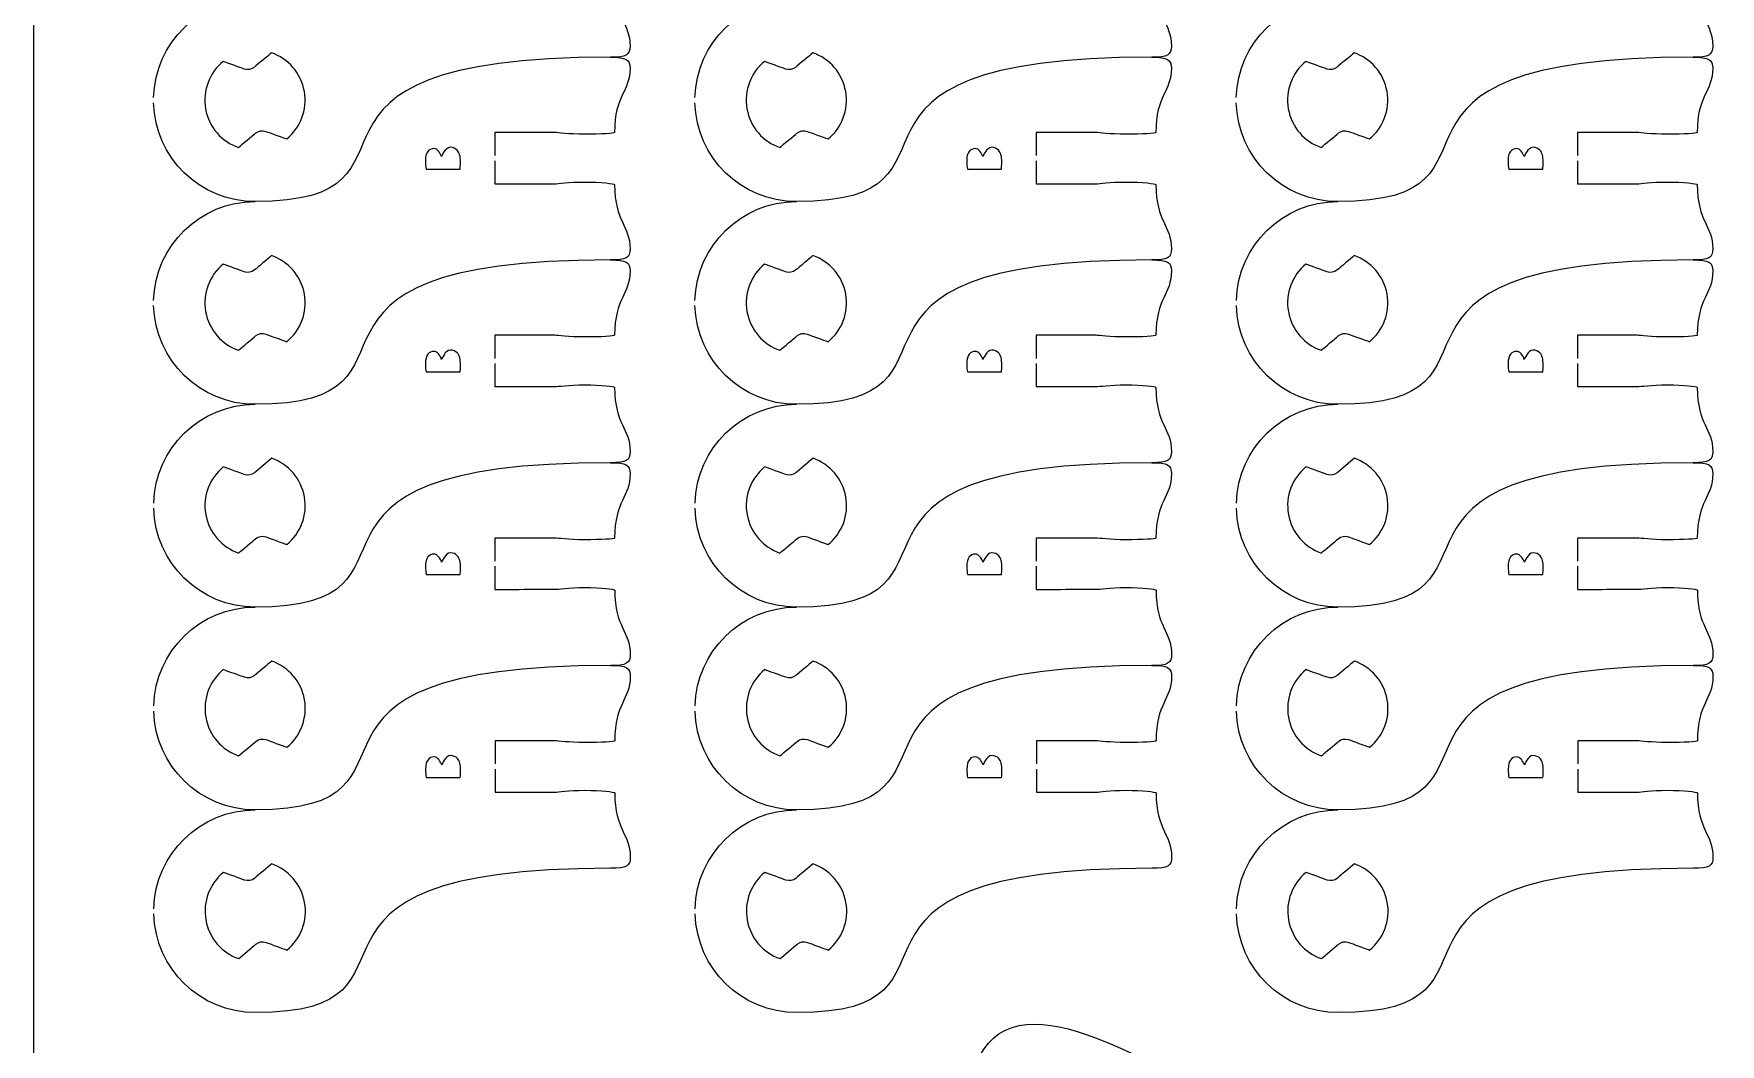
# Model space of a CAD drawing. Extents: x 0 to 300, y 0 to 300.
# Drawn here: x 0 to 98.7, y 188.4 to 247.6 of the extents above; entities that cross this region are included whole.
import ezdxf

# ---------------------------------------------------------------- set-up
doc = ezdxf.new("R2010")
doc.units = 0
doc.header["$MEASUREMENT"] = 0
doc.layers.add('DEFAULT', color=7, linetype='CONTINUOUS')

msp = doc.modelspace()

# ---------------------------------------------------------------- linework, layer by layer
at = {"layer": 'DEFAULT', "color": 1}
msp.add_lwpolyline([(0, 5.252), (0, 294.949)], dxfattribs=at)
for points, knots in [([(26.977, 252), (26.977, 251.549), (26.977, 251.099), (26.977, 250.649), (26.977, 250.649), (29.602, 250.652), (30.48, 250.652), (30.657, 250.652), (31.263, 250.751), (32.233, 250.754), (33.193, 250.751), (33.969, 250.663), (33.983, 250.603), (33.983, 248.394), (34.89, 248.232), (34.89, 246.839), (34.89, 246.316), (34.664, 246.193), (33.743, 246.193), (12.471, 246.193), (24.374, 237.748), (12.947, 237.744), (9.726, 237.74), (7.095, 240.323), (7.013, 243.526)], [0, 0, 0, 0, 3.83, 3.83, 3.83, 4.83, 4.83, 4.83, 5.83, 5.83, 5.83, 6.83, 6.83, 6.83, 7.83, 7.83, 7.83, 8.83, 8.83, 8.83, 9.83, 9.83, 9.83, 10.83, 10.83, 10.83, 10.83]), ([(58.652, 252), (58.652, 251.549), (58.652, 251.099), (58.652, 250.649), (58.652, 250.649), (61.276, 250.652), (62.155, 250.652), (62.331, 250.652), (62.938, 250.751), (63.908, 250.754), (64.868, 250.751), (65.644, 250.663), (65.658, 250.603), (65.658, 248.394), (66.564, 248.232), (66.564, 246.839), (66.564, 246.316), (66.339, 246.193), (65.418, 246.193), (44.145, 246.193), (56.048, 237.748), (44.622, 237.744), (41.401, 237.74), (38.769, 240.323), (38.688, 243.526)], [0, 0, 0, 0, 3.83, 3.83, 3.83, 4.83, 4.83, 4.83, 5.83, 5.83, 5.83, 6.83, 6.83, 6.83, 7.83, 7.83, 7.83, 8.83, 8.83, 8.83, 9.83, 9.83, 9.83, 10.83, 10.83, 10.83, 10.83]), ([(90.326, 252), (90.326, 251.549), (90.326, 251.099), (90.326, 250.649), (90.326, 250.649), (92.951, 250.652), (93.829, 250.652), (94.006, 250.652), (94.612, 250.751), (95.583, 250.754), (96.542, 250.751), (97.318, 250.663), (97.332, 250.603), (97.332, 248.394), (98.239, 248.232), (98.239, 246.839), (98.239, 246.316), (98.013, 246.193), (97.092, 246.193), (75.82, 246.193), (87.723, 237.748), (76.296, 237.744), (73.075, 237.74), (70.444, 240.323), (70.362, 243.526)], [0, 0, 0, 0, 3.83, 3.83, 3.83, 4.83, 4.83, 4.83, 5.83, 5.83, 5.83, 6.83, 6.83, 6.83, 7.83, 7.83, 7.83, 8.83, 8.83, 8.83, 9.83, 9.83, 9.83, 10.83, 10.83, 10.83, 10.83]), ([(14.801, 241.406), (14.522, 241.508), (13.817, 241.766), (13.577, 241.854), (13.372, 241.928), (13.143, 241.886), (12.977, 241.748), (12.783, 241.582), (12.201, 241.095), (11.979, 240.908), (11.009, 241.244), (10.247, 242.083), (10.056, 243.17), (9.866, 244.249), (10.292, 245.3), (11.083, 245.95), (11.354, 245.851), (12.074, 245.593), (12.314, 245.502), (12.518, 245.431), (12.748, 245.47), (12.914, 245.607), (13.108, 245.773), (13.69, 246.26), (13.915, 246.451), (14.886, 246.108), (15.644, 245.269), (15.835, 244.189), (16.029, 243.106), (15.598, 242.055), (14.801, 241.406)], [1, 1, 1, 1, 2, 2, 2, 3, 3, 3, 4, 4, 4, 5, 5, 5, 6, 6, 6, 7, 7, 7, 8, 8, 8, 9, 9, 9, 10, 10, 10, 11, 11, 11, 11]), ([(33.743, 246.193), (34.664, 246.193), (34.89, 246.07), (34.89, 245.551), (34.89, 244.157), (33.983, 243.995), (33.983, 241.783), (33.983, 241.73), (33.204, 241.685), (32.237, 241.685), (31.263, 241.685), (30.66, 241.783), (30.484, 241.783), (29.316, 241.783), (28.148, 241.783), (26.981, 241.783), (26.981, 241.333), (26.981, 240.883), (26.981, 240.432)], [0, 0, 0, 0, 1, 1, 1, 2, 2, 2, 3, 3, 3, 4, 4, 4, 13.93, 13.93, 13.93, 17.76, 17.76, 17.76, 17.76]), ([(46.475, 241.406), (46.197, 241.508), (45.491, 241.766), (45.251, 241.854), (45.047, 241.928), (44.817, 241.886), (44.652, 241.748), (44.458, 241.582), (43.876, 241.095), (43.653, 240.908), (42.683, 241.244), (41.921, 242.083), (41.731, 243.17), (41.54, 244.249), (41.967, 245.3), (42.757, 245.95), (43.029, 245.851), (43.749, 245.593), (43.988, 245.502), (44.193, 245.431), (44.422, 245.47), (44.588, 245.607), (44.782, 245.773), (45.364, 246.26), (45.59, 246.451), (46.56, 246.108), (47.319, 245.269), (47.509, 244.189), (47.703, 243.106), (47.273, 242.055), (46.475, 241.406)], [1, 1, 1, 1, 2, 2, 2, 3, 3, 3, 4, 4, 4, 5, 5, 5, 6, 6, 6, 7, 7, 7, 8, 8, 8, 9, 9, 9, 10, 10, 10, 11, 11, 11, 11]), ([(65.418, 246.193), (66.339, 246.193), (66.564, 246.07), (66.564, 245.551), (66.564, 244.157), (65.658, 243.995), (65.658, 241.783), (65.658, 241.73), (64.878, 241.685), (63.912, 241.685), (62.938, 241.685), (62.335, 241.783), (62.158, 241.783), (60.991, 241.783), (59.823, 241.783), (58.655, 241.783), (58.655, 241.333), (58.655, 240.883), (58.655, 240.432)], [0, 0, 0, 0, 1, 1, 1, 2, 2, 2, 3, 3, 3, 4, 4, 4, 13.93, 13.93, 13.93, 17.76, 17.76, 17.76, 17.76]), ([(78.15, 241.406), (77.871, 241.508), (77.166, 241.766), (76.926, 241.854), (76.721, 241.928), (76.492, 241.886), (76.326, 241.748), (76.132, 241.582), (75.55, 241.095), (75.328, 240.908), (74.358, 241.244), (73.596, 242.083), (73.405, 243.17), (73.215, 244.249), (73.642, 245.3), (74.432, 245.95), (74.703, 245.851), (75.423, 245.593), (75.663, 245.502), (75.868, 245.431), (76.097, 245.47), (76.263, 245.607), (76.457, 245.773), (77.039, 246.26), (77.265, 246.451), (78.235, 246.108), (78.993, 245.269), (79.184, 244.189), (79.378, 243.106), (78.947, 242.055), (78.15, 241.406)], [1, 1, 1, 1, 2, 2, 2, 3, 3, 3, 4, 4, 4, 5, 5, 5, 6, 6, 6, 7, 7, 7, 8, 8, 8, 9, 9, 9, 10, 10, 10, 11, 11, 11, 11]), ([(97.092, 246.193), (98.013, 246.193), (98.239, 246.07), (98.239, 245.551), (98.239, 244.157), (97.332, 243.995), (97.332, 241.783), (97.332, 241.73), (96.553, 241.685), (95.586, 241.685), (94.612, 241.685), (94.009, 241.783), (93.833, 241.783), (92.665, 241.783), (91.497, 241.783), (90.33, 241.783), (90.33, 241.333), (90.33, 240.883), (90.33, 240.432)], [0, 0, 0, 0, 1, 1, 1, 2, 2, 2, 3, 3, 3, 4, 4, 4, 13.93, 13.93, 13.93, 17.76, 17.76, 17.76, 17.76]), ([(26.981, 240.132), (26.981, 239.682), (26.981, 239.232), (26.981, 238.781), (26.981, 238.781), (29.605, 238.785), (30.484, 238.785), (30.66, 238.785), (31.267, 238.883), (32.237, 238.887), (33.197, 238.883), (33.973, 238.795), (33.987, 238.735), (33.987, 236.527), (34.893, 236.365), (34.893, 234.971), (34.893, 234.449), (34.668, 234.326), (33.747, 234.326), (12.474, 234.326), (24.377, 225.88), (12.951, 225.877), (9.73, 225.873), (7.098, 228.455), (7.017, 231.659)], [0, 0, 0, 0, 3.83, 3.83, 3.83, 4.83, 4.83, 4.83, 5.83, 5.83, 5.83, 6.83, 6.83, 6.83, 7.83, 7.83, 7.83, 8.83, 8.83, 8.83, 9.83, 9.83, 9.83, 10.83, 10.83, 10.83, 10.83]), ([(58.655, 240.132), (58.655, 239.682), (58.655, 239.232), (58.655, 238.781), (58.655, 238.781), (61.28, 238.785), (62.158, 238.785), (62.335, 238.785), (62.941, 238.883), (63.912, 238.887), (64.871, 238.883), (65.647, 238.795), (65.661, 238.735), (65.661, 236.527), (66.568, 236.365), (66.568, 234.971), (66.568, 234.449), (66.342, 234.326), (65.421, 234.326), (44.149, 234.326), (56.052, 225.88), (44.625, 225.877), (41.404, 225.873), (38.773, 228.455), (38.691, 231.659)], [0, 0, 0, 0, 3.83, 3.83, 3.83, 4.83, 4.83, 4.83, 5.83, 5.83, 5.83, 6.83, 6.83, 6.83, 7.83, 7.83, 7.83, 8.83, 8.83, 8.83, 9.83, 9.83, 9.83, 10.83, 10.83, 10.83, 10.83]), ([(90.33, 240.132), (90.33, 239.682), (90.33, 239.232), (90.33, 238.781), (90.33, 238.781), (92.954, 238.785), (93.833, 238.785), (94.009, 238.785), (94.616, 238.883), (95.586, 238.887), (96.546, 238.883), (97.322, 238.795), (97.336, 238.735), (97.336, 236.527), (98.242, 236.365), (98.242, 234.971), (98.242, 234.449), (98.017, 234.326), (97.096, 234.326), (75.823, 234.326), (87.726, 225.88), (76.3, 225.877), (73.079, 225.873), (70.447, 228.455), (70.366, 231.659)], [0, 0, 0, 0, 3.83, 3.83, 3.83, 4.83, 4.83, 4.83, 5.83, 5.83, 5.83, 6.83, 6.83, 6.83, 7.83, 7.83, 7.83, 8.83, 8.83, 8.83, 9.83, 9.83, 9.83, 10.83, 10.83, 10.83, 10.83]), ([(14.804, 229.538), (14.526, 229.641), (13.82, 229.898), (13.58, 229.986), (13.376, 230.06), (13.146, 230.018), (12.981, 229.881), (12.787, 229.715), (12.205, 229.228), (11.982, 229.041), (11.012, 229.376), (10.25, 230.216), (10.06, 231.302), (9.869, 232.382), (10.296, 233.433), (11.086, 234.082), (11.358, 233.983), (12.078, 233.726), (12.317, 233.634), (12.522, 233.564), (12.751, 233.602), (12.917, 233.74), (13.111, 233.906), (13.693, 234.393), (13.919, 234.583), (14.889, 234.241), (15.648, 233.401), (15.838, 232.322), (16.032, 231.239), (15.602, 230.188), (14.804, 229.538)], [1, 1, 1, 1, 2, 2, 2, 3, 3, 3, 4, 4, 4, 5, 5, 5, 6, 6, 6, 7, 7, 7, 8, 8, 8, 9, 9, 9, 10, 10, 10, 11, 11, 11, 11]), ([(33.747, 234.326), (34.668, 234.326), (34.893, 234.202), (34.893, 233.684), (34.893, 232.29), (33.987, 232.128), (33.987, 229.916), (33.987, 229.863), (33.207, 229.817), (32.241, 229.817), (31.267, 229.817), (30.664, 229.916), (30.487, 229.916), (29.32, 229.916), (28.152, 229.916), (26.984, 229.916), (26.984, 229.465), (26.984, 229.015), (26.984, 228.565)], [0, 0, 0, 0, 1, 1, 1, 2, 2, 2, 3, 3, 3, 4, 4, 4, 13.93, 13.93, 13.93, 17.76, 17.76, 17.76, 17.76]), ([(46.479, 229.538), (46.2, 229.641), (45.495, 229.898), (45.255, 229.986), (45.05, 230.06), (44.821, 230.018), (44.655, 229.881), (44.461, 229.715), (43.879, 229.228), (43.657, 229.041), (42.687, 229.376), (41.925, 230.216), (41.734, 231.302), (41.544, 232.382), (41.971, 233.433), (42.761, 234.082), (43.032, 233.983), (43.752, 233.726), (43.992, 233.634), (44.197, 233.564), (44.426, 233.602), (44.592, 233.74), (44.786, 233.906), (45.368, 234.393), (45.594, 234.583), (46.564, 234.241), (47.322, 233.401), (47.513, 232.322), (47.707, 231.239), (47.276, 230.188), (46.479, 229.538)], [1, 1, 1, 1, 2, 2, 2, 3, 3, 3, 4, 4, 4, 5, 5, 5, 6, 6, 6, 7, 7, 7, 8, 8, 8, 9, 9, 9, 10, 10, 10, 11, 11, 11, 11]), ([(65.421, 234.326), (66.342, 234.326), (66.568, 234.202), (66.568, 233.684), (66.568, 232.29), (65.661, 232.128), (65.661, 229.916), (65.661, 229.863), (64.882, 229.817), (63.915, 229.817), (62.941, 229.817), (62.338, 229.916), (62.162, 229.916), (60.994, 229.916), (59.826, 229.916), (58.659, 229.916), (58.659, 229.465), (58.659, 229.015), (58.659, 228.565)], [0, 0, 0, 0, 1, 1, 1, 2, 2, 2, 3, 3, 3, 4, 4, 4, 13.93, 13.93, 13.93, 17.76, 17.76, 17.76, 17.76]), ([(78.154, 229.538), (77.875, 229.641), (77.169, 229.898), (76.929, 229.986), (76.725, 230.06), (76.495, 230.018), (76.33, 229.881), (76.136, 229.715), (75.554, 229.228), (75.331, 229.041), (74.361, 229.376), (73.599, 230.216), (73.409, 231.302), (73.218, 232.382), (73.645, 233.433), (74.435, 234.082), (74.707, 233.983), (75.427, 233.726), (75.666, 233.634), (75.871, 233.564), (76.1, 233.602), (76.266, 233.74), (76.46, 233.906), (77.042, 234.393), (77.268, 234.583), (78.238, 234.241), (78.997, 233.401), (79.187, 232.322), (79.381, 231.239), (78.951, 230.188), (78.154, 229.538)], [1, 1, 1, 1, 2, 2, 2, 3, 3, 3, 4, 4, 4, 5, 5, 5, 6, 6, 6, 7, 7, 7, 8, 8, 8, 9, 9, 9, 10, 10, 10, 11, 11, 11, 11]), ([(97.096, 234.326), (98.017, 234.326), (98.243, 234.202), (98.243, 233.684), (98.243, 232.29), (97.336, 232.128), (97.336, 229.916), (97.336, 229.863), (96.556, 229.817), (95.59, 229.817), (94.616, 229.817), (94.013, 229.916), (93.836, 229.916), (92.669, 229.916), (91.501, 229.916), (90.333, 229.916), (90.333, 229.465), (90.333, 229.015), (90.333, 228.565)], [0, 0, 0, 0, 1, 1, 1, 2, 2, 2, 3, 3, 3, 4, 4, 4, 13.93, 13.93, 13.93, 17.76, 17.76, 17.76, 17.76]), ([(26.984, 228.265), (26.984, 227.814), (26.984, 227.364), (26.984, 226.914), (26.984, 226.914), (29.609, 226.917), (30.487, 226.917), (30.664, 226.917), (31.27, 227.016), (32.241, 227.02), (33.2, 227.016), (33.976, 226.928), (33.99, 226.868), (33.99, 224.659), (34.897, 224.497), (34.897, 223.104), (34.897, 222.582), (34.671, 222.458), (33.75, 222.458), (12.478, 222.458), (24.381, 214.013), (12.954, 214.009), (9.733, 214.006), (7.102, 216.588), (7.02, 219.791)], [0, 0, 0, 0, 3.83, 3.83, 3.83, 4.83, 4.83, 4.83, 5.83, 5.83, 5.83, 6.83, 6.83, 6.83, 7.83, 7.83, 7.83, 8.83, 8.83, 8.83, 9.83, 9.83, 9.83, 10.83, 10.83, 10.83, 10.83]), ([(58.659, 228.265), (58.659, 227.814), (58.659, 227.364), (58.659, 226.914), (58.659, 226.914), (61.283, 226.917), (62.162, 226.917), (62.338, 226.917), (62.945, 227.016), (63.915, 227.02), (64.875, 227.016), (65.651, 226.928), (65.665, 226.868), (65.665, 224.659), (66.571, 224.497), (66.571, 223.104), (66.571, 222.582), (66.346, 222.458), (65.425, 222.458), (44.152, 222.458), (56.055, 214.013), (44.629, 214.009), (41.408, 214.006), (38.776, 216.588), (38.695, 219.791)], [0, 0, 0, 0, 3.83, 3.83, 3.83, 4.83, 4.83, 4.83, 5.83, 5.83, 5.83, 6.83, 6.83, 6.83, 7.83, 7.83, 7.83, 8.83, 8.83, 8.83, 9.83, 9.83, 9.83, 10.83, 10.83, 10.83, 10.83]), ([(90.333, 228.265), (90.333, 227.814), (90.333, 227.364), (90.333, 226.914), (90.333, 226.914), (92.958, 226.917), (93.836, 226.917), (94.013, 226.917), (94.619, 227.016), (95.59, 227.02), (96.549, 227.016), (97.325, 226.928), (97.339, 226.868), (97.339, 224.659), (98.246, 224.497), (98.246, 223.104), (98.246, 222.582), (98.02, 222.458), (97.1, 222.458), (75.827, 222.458), (87.73, 214.013), (76.303, 214.009), (73.082, 214.006), (70.451, 216.588), (70.37, 219.791)], [0, 0, 0, 0, 3.83, 3.83, 3.83, 4.83, 4.83, 4.83, 5.83, 5.83, 5.83, 6.83, 6.83, 6.83, 7.83, 7.83, 7.83, 8.83, 8.83, 8.83, 9.83, 9.83, 9.83, 10.83, 10.83, 10.83, 10.83]), ([(14.808, 217.671), (14.529, 217.773), (13.824, 218.031), (13.584, 218.119), (13.379, 218.193), (13.15, 218.151), (12.984, 218.013), (12.79, 217.847), (12.208, 217.361), (11.986, 217.174), (11.016, 217.509), (10.254, 218.348), (10.063, 219.435), (9.873, 220.514), (10.3, 221.566), (11.09, 222.215), (11.361, 222.116), (12.081, 221.858), (12.321, 221.767), (12.526, 221.696), (12.755, 221.735), (12.921, 221.873), (13.115, 222.038), (13.697, 222.525), (13.923, 222.716), (14.893, 222.373), (15.651, 221.534), (15.842, 220.454), (16.036, 219.371), (15.605, 218.32), (14.808, 217.671)], [1, 1, 1, 1, 2, 2, 2, 3, 3, 3, 4, 4, 4, 5, 5, 5, 6, 6, 6, 7, 7, 7, 8, 8, 8, 9, 9, 9, 10, 10, 10, 11, 11, 11, 11]), ([(33.75, 222.458), (34.671, 222.458), (34.897, 222.335), (34.897, 221.816), (34.897, 220.423), (33.99, 220.26), (33.99, 218.048), (33.99, 217.995), (33.211, 217.95), (32.244, 217.95), (31.27, 217.95), (30.667, 218.048), (30.491, 218.048), (29.323, 218.048), (28.155, 218.048), (26.988, 218.048), (26.988, 217.598), (26.988, 217.148), (26.988, 216.697)], [0, 0, 0, 0, 1, 1, 1, 2, 2, 2, 3, 3, 3, 4, 4, 4, 13.93, 13.93, 13.93, 17.76, 17.76, 17.76, 17.76]), ([(46.483, 217.671), (46.204, 217.773), (45.498, 218.031), (45.258, 218.119), (45.054, 218.193), (44.825, 218.151), (44.659, 218.013), (44.465, 217.847), (43.883, 217.361), (43.66, 217.174), (42.69, 217.509), (41.928, 218.348), (41.738, 219.435), (41.547, 220.514), (41.974, 221.566), (42.764, 222.215), (43.036, 222.116), (43.756, 221.858), (43.995, 221.767), (44.2, 221.696), (44.429, 221.735), (44.595, 221.873), (44.789, 222.038), (45.371, 222.525), (45.597, 222.716), (46.567, 222.373), (47.326, 221.534), (47.516, 220.454), (47.71, 219.371), (47.28, 218.32), (46.483, 217.671)], [1, 1, 1, 1, 2, 2, 2, 3, 3, 3, 4, 4, 4, 5, 5, 5, 6, 6, 6, 7, 7, 7, 8, 8, 8, 9, 9, 9, 10, 10, 10, 11, 11, 11, 11]), ([(65.425, 222.458), (66.346, 222.458), (66.571, 222.335), (66.571, 221.816), (66.571, 220.423), (65.665, 220.26), (65.665, 218.048), (65.665, 217.995), (64.885, 217.95), (63.919, 217.95), (62.945, 217.95), (62.342, 218.048), (62.165, 218.048), (60.998, 218.048), (59.83, 218.048), (58.662, 218.048), (58.662, 217.598), (58.662, 217.148), (58.662, 216.697)], [0, 0, 0, 0, 1, 1, 1, 2, 2, 2, 3, 3, 3, 4, 4, 4, 13.93, 13.93, 13.93, 17.76, 17.76, 17.76, 17.76]), ([(78.157, 217.671), (77.878, 217.773), (77.173, 218.031), (76.933, 218.119), (76.728, 218.193), (76.499, 218.151), (76.333, 218.013), (76.139, 217.847), (75.557, 217.361), (75.335, 217.174), (74.365, 217.509), (73.603, 218.348), (73.412, 219.435), (73.222, 220.514), (73.649, 221.566), (74.439, 222.215), (74.71, 222.116), (75.43, 221.858), (75.67, 221.767), (75.875, 221.696), (76.104, 221.735), (76.27, 221.873), (76.464, 222.038), (77.046, 222.525), (77.272, 222.716), (78.242, 222.373), (79, 221.534), (79.191, 220.454), (79.385, 219.371), (78.954, 218.32), (78.157, 217.671)], [1, 1, 1, 1, 2, 2, 2, 3, 3, 3, 4, 4, 4, 5, 5, 5, 6, 6, 6, 7, 7, 7, 8, 8, 8, 9, 9, 9, 10, 10, 10, 11, 11, 11, 11]), ([(97.1, 222.458), (98.02, 222.458), (98.246, 222.335), (98.246, 221.816), (98.246, 220.423), (97.339, 220.26), (97.339, 218.048), (97.339, 217.995), (96.56, 217.95), (95.593, 217.95), (94.619, 217.95), (94.016, 218.048), (93.84, 218.048), (92.672, 218.048), (91.504, 218.048), (90.337, 218.048), (90.337, 217.598), (90.337, 217.148), (90.337, 216.697)], [0, 0, 0, 0, 1, 1, 1, 2, 2, 2, 3, 3, 3, 4, 4, 4, 13.93, 13.93, 13.93, 17.76, 17.76, 17.76, 17.76]), ([(26.988, 216.397), (26.988, 215.947), (26.988, 215.497), (26.988, 215.046), (26.988, 215.046), (29.612, 215.05), (30.491, 215.05), (30.667, 215.05), (31.274, 215.149), (32.244, 215.152), (33.204, 215.149), (33.98, 215.06), (33.994, 215), (33.994, 212.792), (34.9, 212.63), (34.9, 211.236), (34.9, 210.714), (34.675, 210.591), (33.754, 210.591), (12.481, 210.591), (24.384, 202.145), (12.958, 202.142), (9.737, 202.138), (7.105, 204.72), (7.024, 207.924)], [0, 0, 0, 0, 3.83, 3.83, 3.83, 4.83, 4.83, 4.83, 5.83, 5.83, 5.83, 6.83, 6.83, 6.83, 7.83, 7.83, 7.83, 8.83, 8.83, 8.83, 9.83, 9.83, 9.83, 10.83, 10.83, 10.83, 10.83]), ([(58.662, 216.397), (58.662, 215.947), (58.662, 215.497), (58.662, 215.046), (58.662, 215.046), (61.287, 215.05), (62.165, 215.05), (62.342, 215.05), (62.948, 215.149), (63.919, 215.152), (64.878, 215.149), (65.654, 215.06), (65.668, 215), (65.668, 212.792), (66.575, 212.63), (66.575, 211.236), (66.575, 210.714), (66.349, 210.591), (65.428, 210.591), (44.156, 210.591), (56.059, 202.145), (44.632, 202.142), (41.411, 202.138), (38.78, 204.72), (38.698, 207.924)], [0, 0, 0, 0, 3.83, 3.83, 3.83, 4.83, 4.83, 4.83, 5.83, 5.83, 5.83, 6.83, 6.83, 6.83, 7.83, 7.83, 7.83, 8.83, 8.83, 8.83, 9.83, 9.83, 9.83, 10.83, 10.83, 10.83, 10.83]), ([(90.337, 216.397), (90.337, 215.947), (90.337, 215.497), (90.337, 215.046), (90.337, 215.046), (92.961, 215.05), (93.84, 215.05), (94.016, 215.05), (94.623, 215.149), (95.593, 215.152), (96.553, 215.149), (97.329, 215.06), (97.343, 215), (97.343, 212.792), (98.25, 212.63), (98.25, 211.236), (98.25, 210.714), (98.024, 210.591), (97.103, 210.591), (75.831, 210.591), (87.733, 202.145), (76.307, 202.142), (73.086, 202.138), (70.454, 204.72), (70.373, 207.924)], [0, 0, 0, 0, 3.83, 3.83, 3.83, 4.83, 4.83, 4.83, 5.83, 5.83, 5.83, 6.83, 6.83, 6.83, 7.83, 7.83, 7.83, 8.83, 8.83, 8.83, 9.83, 9.83, 9.83, 10.83, 10.83, 10.83, 10.83]), ([(14.812, 205.804), (14.533, 205.906), (13.827, 206.163), (13.587, 206.252), (13.383, 206.326), (13.153, 206.283), (12.988, 206.146), (12.794, 205.98), (12.212, 205.493), (11.989, 205.306), (11.019, 205.641), (10.257, 206.481), (10.067, 207.567), (9.876, 208.647), (10.303, 209.698), (11.093, 210.347), (11.365, 210.249), (12.085, 209.991), (12.324, 209.899), (12.529, 209.829), (12.758, 209.868), (12.924, 210.005), (13.118, 210.171), (13.7, 210.658), (13.926, 210.848), (14.896, 210.506), (15.655, 209.666), (15.845, 208.587), (16.039, 207.504), (15.609, 206.453), (14.812, 205.804)], [1, 1, 1, 1, 2, 2, 2, 3, 3, 3, 4, 4, 4, 5, 5, 5, 6, 6, 6, 7, 7, 7, 8, 8, 8, 9, 9, 9, 10, 10, 10, 11, 11, 11, 11]), ([(33.754, 210.591), (34.675, 210.591), (34.9, 210.467), (34.9, 209.949), (34.9, 208.555), (33.994, 208.393), (33.994, 206.181), (33.994, 206.128), (33.214, 206.082), (32.248, 206.082), (31.274, 206.082), (30.671, 206.181), (30.494, 206.181), (29.327, 206.181), (28.159, 206.181), (26.991, 206.181), (26.991, 205.731), (26.991, 205.28), (26.991, 204.83)], [0, 0, 0, 0, 1, 1, 1, 2, 2, 2, 3, 3, 3, 4, 4, 4, 13.93, 13.93, 13.93, 17.76, 17.76, 17.76, 17.76]), ([(46.486, 205.804), (46.207, 205.906), (45.502, 206.163), (45.262, 206.252), (45.057, 206.326), (44.828, 206.283), (44.662, 206.146), (44.468, 205.98), (43.886, 205.493), (43.664, 205.306), (42.694, 205.641), (41.932, 206.481), (41.741, 207.567), (41.551, 208.647), (41.978, 209.698), (42.768, 210.347), (43.039, 210.249), (43.759, 209.991), (43.999, 209.899), (44.204, 209.829), (44.433, 209.868), (44.599, 210.005), (44.793, 210.171), (45.375, 210.658), (45.601, 210.848), (46.571, 210.506), (47.329, 209.666), (47.52, 208.587), (47.714, 207.504), (47.283, 206.453), (46.486, 205.804)], [1, 1, 1, 1, 2, 2, 2, 3, 3, 3, 4, 4, 4, 5, 5, 5, 6, 6, 6, 7, 7, 7, 8, 8, 8, 9, 9, 9, 10, 10, 10, 11, 11, 11, 11]), ([(65.428, 210.591), (66.349, 210.591), (66.575, 210.467), (66.575, 209.949), (66.575, 208.555), (65.668, 208.393), (65.668, 206.181), (65.668, 206.128), (64.889, 206.082), (63.922, 206.082), (62.948, 206.082), (62.345, 206.181), (62.169, 206.181), (61.001, 206.181), (59.833, 206.181), (58.666, 206.181), (58.666, 205.731), (58.666, 205.28), (58.666, 204.83)], [0, 0, 0, 0, 1, 1, 1, 2, 2, 2, 3, 3, 3, 4, 4, 4, 13.93, 13.93, 13.93, 17.76, 17.76, 17.76, 17.76]), ([(78.161, 205.804), (77.882, 205.906), (77.176, 206.163), (76.936, 206.252), (76.732, 206.326), (76.503, 206.283), (76.337, 206.146), (76.143, 205.98), (75.561, 205.493), (75.338, 205.306), (74.368, 205.641), (73.606, 206.481), (73.416, 207.567), (73.225, 208.647), (73.652, 209.698), (74.442, 210.347), (74.714, 210.249), (75.434, 209.991), (75.674, 209.899), (75.878, 209.829), (76.107, 209.868), (76.273, 210.005), (76.467, 210.171), (77.049, 210.658), (77.275, 210.848), (78.245, 210.506), (79.004, 209.666), (79.194, 208.587), (79.388, 207.504), (78.958, 206.453), (78.161, 205.804)], [1, 1, 1, 1, 2, 2, 2, 3, 3, 3, 4, 4, 4, 5, 5, 5, 6, 6, 6, 7, 7, 7, 8, 8, 8, 9, 9, 9, 10, 10, 10, 11, 11, 11, 11]), ([(97.103, 210.591), (98.024, 210.591), (98.25, 210.467), (98.25, 209.949), (98.25, 208.555), (97.343, 208.393), (97.343, 206.181), (97.343, 206.128), (96.563, 206.082), (95.597, 206.082), (94.623, 206.082), (94.02, 206.181), (93.843, 206.181), (92.676, 206.181), (91.508, 206.181), (90.34, 206.181), (90.34, 205.731), (90.34, 205.28), (90.34, 204.83)], [0, 0, 0, 0, 1, 1, 1, 2, 2, 2, 3, 3, 3, 4, 4, 4, 13.93, 13.93, 13.93, 17.76, 17.76, 17.76, 17.76]), ([(26.991, 204.53), (26.991, 204.08), (26.991, 203.629), (26.991, 203.179), (26.991, 203.179), (29.616, 203.182), (30.494, 203.182), (30.671, 203.182), (31.277, 203.281), (32.248, 203.285), (33.207, 203.281), (33.983, 203.193), (33.997, 203.133), (33.997, 200.925), (34.904, 200.762), (34.904, 199.369), (34.904, 198.847), (34.678, 198.723), (33.757, 198.723), (12.485, 198.723), (24.388, 190.278), (12.961, 190.274), (9.74, 190.271), (7.109, 192.853), (7.028, 196.056)], [0, 0, 0, 0, 3.83, 3.83, 3.83, 4.83, 4.83, 4.83, 5.83, 5.83, 5.83, 6.83, 6.83, 6.83, 7.83, 7.83, 7.83, 8.83, 8.83, 8.83, 9.83, 9.83, 9.83, 10.83, 10.83, 10.83, 10.83]), ([(58.666, 204.53), (58.666, 204.08), (58.666, 203.629), (58.666, 203.179), (58.666, 203.179), (61.29, 203.182), (62.169, 203.182), (62.345, 203.182), (62.952, 203.281), (63.922, 203.285), (64.882, 203.281), (65.658, 203.193), (65.672, 203.133), (65.672, 200.925), (66.579, 200.762), (66.579, 199.369), (66.579, 198.847), (66.353, 198.723), (65.432, 198.723), (44.16, 198.723), (56.062, 190.278), (44.636, 190.274), (41.415, 190.271), (38.783, 192.853), (38.702, 196.056)], [0, 0, 0, 0, 3.83, 3.83, 3.83, 4.83, 4.83, 4.83, 5.83, 5.83, 5.83, 6.83, 6.83, 6.83, 7.83, 7.83, 7.83, 8.83, 8.83, 8.83, 9.83, 9.83, 9.83, 10.83, 10.83, 10.83, 10.83]), ([(90.34, 204.53), (90.34, 204.08), (90.34, 203.629), (90.34, 203.179), (90.34, 203.179), (92.965, 203.182), (93.843, 203.182), (94.02, 203.182), (94.627, 203.281), (95.597, 203.285), (96.556, 203.281), (97.332, 203.193), (97.346, 203.133), (97.346, 200.925), (98.253, 200.762), (98.253, 199.369), (98.253, 198.847), (98.027, 198.723), (97.107, 198.723), (75.834, 198.723), (87.737, 190.278), (76.31, 190.274), (73.089, 190.271), (70.458, 192.853), (70.377, 196.056)], [0, 0, 0, 0, 3.83, 3.83, 3.83, 4.83, 4.83, 4.83, 5.83, 5.83, 5.83, 6.83, 6.83, 6.83, 7.83, 7.83, 7.83, 8.83, 8.83, 8.83, 9.83, 9.83, 9.83, 10.83, 10.83, 10.83, 10.83]), ([(14.815, 193.936), (14.536, 194.038), (13.831, 194.296), (13.591, 194.384), (13.386, 194.458), (13.157, 194.416), (12.991, 194.278), (12.797, 194.112), (12.215, 193.626), (11.993, 193.439), (11.023, 193.774), (10.261, 194.613), (10.07, 195.7), (9.88, 196.779), (10.307, 197.831), (11.097, 198.48), (11.368, 198.381), (12.088, 198.124), (12.328, 198.032), (12.533, 197.961), (12.762, 198), (12.928, 198.138), (13.122, 198.303), (13.704, 198.79), (13.93, 198.981), (14.9, 198.639), (15.658, 197.799), (15.849, 196.719), (16.043, 195.636), (15.612, 194.585), (14.815, 193.936)], [1, 1, 1, 1, 2, 2, 2, 3, 3, 3, 4, 4, 4, 5, 5, 5, 6, 6, 6, 7, 7, 7, 8, 8, 8, 9, 9, 9, 10, 10, 10, 11, 11, 11, 11]), ([(46.49, 193.936), (46.211, 194.038), (45.505, 194.296), (45.265, 194.384), (45.061, 194.458), (44.832, 194.416), (44.666, 194.278), (44.472, 194.112), (43.89, 193.626), (43.667, 193.439), (42.697, 193.774), (41.935, 194.613), (41.745, 195.7), (41.554, 196.779), (41.981, 197.831), (42.771, 198.48), (43.043, 198.381), (43.763, 198.124), (44.003, 198.032), (44.207, 197.961), (44.436, 198), (44.602, 198.138), (44.796, 198.303), (45.378, 198.79), (45.604, 198.981), (46.574, 198.639), (47.333, 197.799), (47.523, 196.719), (47.717, 195.636), (47.287, 194.585), (46.49, 193.936)], [1, 1, 1, 1, 2, 2, 2, 3, 3, 3, 4, 4, 4, 5, 5, 5, 6, 6, 6, 7, 7, 7, 8, 8, 8, 9, 9, 9, 10, 10, 10, 11, 11, 11, 11]), ([(78.164, 193.936), (77.885, 194.038), (77.18, 194.296), (76.94, 194.384), (76.735, 194.458), (76.506, 194.416), (76.34, 194.278), (76.146, 194.112), (75.564, 193.626), (75.342, 193.439), (74.372, 193.774), (73.61, 194.613), (73.419, 195.7), (73.229, 196.779), (73.656, 197.831), (74.446, 198.48), (74.717, 198.381), (75.437, 198.124), (75.677, 198.032), (75.882, 197.961), (76.111, 198), (76.277, 198.138), (76.471, 198.303), (77.053, 198.79), (77.279, 198.981), (78.249, 198.639), (79.007, 197.799), (79.198, 196.719), (79.392, 195.636), (78.961, 194.585), (78.164, 193.936)], [1, 1, 1, 1, 2, 2, 2, 3, 3, 3, 4, 4, 4, 5, 5, 5, 6, 6, 6, 7, 7, 7, 8, 8, 8, 9, 9, 9, 10, 10, 10, 11, 11, 11, 11]), ([(47.59, 125.349), (45.812, 124.322), (46.514, 124.724), (45.032, 123.871), (43.748, 123.126), (46.302, 120.618), (42.877, 118.565), (39.455, 116.508), (33.387, 116.826), (31.962, 119.285), (31.933, 119.331), (32.586, 119.761), (33.426, 120.248), (34.262, 120.731), (34.84, 120.946), (34.988, 121.034), (35.747, 121.472), (38.019, 122.788), (38.019, 122.788), (37.519, 123.653), (37.019, 124.519), (36.519, 125.384), (36.519, 125.384), (34.248, 124.072), (33.489, 123.631), (33.337, 123.546), (32.861, 123.155), (32.025, 122.671), (31.185, 122.184), (30.487, 121.832), (30.459, 121.881), (29.644, 123.327), (25.77, 125.183), (23.992, 127.772), (22.214, 130.362), (13.765, 128.051), (12.266, 130.648), (12.238, 130.693), (12.894, 131.124), (13.73, 131.611), (14.566, 132.094), (15.145, 132.313), (15.296, 132.397), (16.051, 132.838), (18.327, 134.151), (18.327, 134.151), (17.826, 135.016), (17.325, 135.882), (16.824, 136.747), (16.824, 136.747), (14.552, 135.435), (13.794, 134.997), (13.642, 134.909), (13.166, 134.518), (12.329, 134.034), (11.49, 133.551), (10.791, 133.198), (10.763, 133.244), (9.26, 135.841), (14.866, 139.255), (12.852, 144.593), (10.943, 149.655), (9.172, 149.535), (8.177, 152.368), (8.16, 152.421), (8.883, 152.721), (9.797, 153.042), (10.71, 153.363), (11.317, 153.469), (11.479, 153.529), (12.305, 153.818), (14.785, 154.686), (14.785, 154.686), (14.453, 155.63), (14.122, 156.574), (13.79, 157.519), (13.79, 157.519), (11.313, 156.647), (10.488, 156.358), (10.322, 156.302), (9.782, 156.005), (8.869, 155.684), (7.955, 155.363), (7.204, 155.145), (7.186, 155.197), (5.196, 160.86), (12.379, 163.682), (16.672, 165.178), (20.962, 166.677), (24.698, 170.836), (24.73, 173.838), (24.73, 173.891), (25.513, 173.93), (26.479, 173.916), (27.45, 173.905), (28.056, 173.799), (28.229, 173.799), (29.104, 173.789), (31.729, 173.757), (31.729, 173.757), (31.74, 174.758), (31.752, 175.758), (31.764, 176.759), (31.764, 176.759), (29.139, 176.787), (28.264, 176.798), (28.088, 176.798), (27.478, 176.706), (26.511, 176.717), (25.548, 176.727), (24.765, 176.78), (24.765, 176.837), (24.828, 182.647), (32.515, 180.615), (37.504, 180.7), (42.496, 180.784), (53.516, 182.795), (54.042, 184.369), (54.063, 184.418), (54.811, 184.185), (55.718, 183.843), (56.621, 183.504), (57.157, 183.197), (57.319, 183.134), (58.138, 182.827), (60.593, 181.899), (60.593, 181.899), (60.946, 182.835), (61.299, 183.771), (61.651, 184.707), (61.651, 184.707), (59.196, 185.632), (58.378, 185.942), (58.212, 186.002), (57.609, 186.125), (56.702, 186.464), (55.799, 186.806), (55.083, 187.124), (55.1, 187.177), (57.217, 192.789), (65.267, 187.208), (70.129, 184.852), (73.738, 183.099), (85.404, 179.726), (86.505, 181.007), (86.54, 181.049), (87.161, 180.573), (87.894, 179.941), (88.628, 179.313), (89.027, 178.841), (89.157, 178.728), (89.824, 178.156), (91.814, 176.449), (91.814, 176.449), (92.465, 177.207), (93.117, 177.966), (93.768, 178.724), (93.768, 178.724), (91.775, 180.435), (91.112, 181.003), (90.981, 181.116), (90.452, 181.437), (89.718, 182.069), (88.985, 182.696), (88.42, 183.24), (88.455, 183.282), (92.364, 187.836), (96.269, 181.307), (103.995, 177.38), (111.721, 173.454), (118.639, 177.832), (124.121, 169.284), (125.938, 166.451), (127.974, 163.731), (124.097, 161.487), (124.047, 161.463), (123.617, 162.115), (123.133, 162.955), (122.65, 163.791), (122.431, 164.37), (122.343, 164.518), (121.906, 165.276), (120.593, 167.548), (120.593, 167.548), (120.204, 167.324), (119.815, 167.099), (119.426, 166.874)], [0, 0, 0, 0, 1, 1, 1, 2, 2, 2, 3, 3, 3, 4, 4, 4, 5, 5, 5, 6, 6, 6, 14.498947, 14.498947, 14.498947, 15.498947, 15.498947, 15.498947, 16.498947, 16.498947, 16.498947, 17.498947, 17.498947, 17.498947, 18.498947, 18.498947, 18.498947, 19.498947, 19.498947, 19.498947, 20.498947, 20.498947, 20.498947, 21.498947, 21.498947, 21.498947, 22.498947, 22.498947, 22.498947, 31.002899, 31.002899, 31.002899, 32.002899, 32.002899, 32.002899, 33.002899, 33.002899, 33.002899, 34.002899, 34.002899, 34.002899, 35.002899, 35.002899, 35.002899, 36.002899, 36.002899, 36.002899, 37.002899, 37.002899, 37.002899, 38.002899, 38.002899, 38.002899, 39.002899, 39.002899, 39.002899, 47.513675, 47.513675, 47.513675, 48.513675, 48.513675, 48.513675, 49.513675, 49.513675, 49.513675, 50.513675, 50.513675, 50.513675, 51.513675, 51.513675, 51.513675, 52.513675, 52.513675, 52.513675, 53.513675, 53.513675, 53.513675, 54.513675, 54.513675, 54.513675, 55.513675, 55.513675, 55.513675, 64.024262, 64.024262, 64.024262, 65.024262, 65.024262, 65.024262, 66.024262, 66.024262, 66.024262, 67.024262, 67.024262, 67.024262, 68.024262, 68.024262, 68.024262, 69.024262, 69.024262, 69.024262, 70.024262, 70.024262, 70.024262, 71.024262, 71.024262, 71.024262, 72.024262, 72.024262, 72.024262, 80.530824, 80.530824, 80.530824, 81.530824, 81.530824, 81.530824, 82.530824, 82.530824, 82.530824, 83.530824, 83.530824, 83.530824, 84.530824, 84.530824, 84.530824, 85.530824, 85.530824, 85.530824, 86.530824, 86.530824, 86.530824, 87.530824, 87.530824, 87.530824, 88.530824, 88.530824, 88.530824, 97.033418, 97.033418, 97.033418, 98.033418, 98.033418, 98.033418, 99.033418, 99.033418, 99.033418, 100.033418, 100.033418, 100.033418, 101.033418, 101.033418, 101.033418, 102.033418, 102.033418, 102.033418, 103.033418, 103.033418, 103.033418, 104.033418, 104.033418, 104.033418, 105.033418, 105.033418, 105.033418, 106.033418, 106.033418, 106.033418, 109.854962, 109.854962, 109.854962, 109.854962])]:
    msp.add_open_spline(points, degree=3, knots=knots, dxfattribs=at)
for points in [[(7.013, 243.826), (7.091, 247.029), (9.726, 249.611), (12.947, 249.611)], [(38.688, 243.826), (38.766, 247.029), (41.401, 249.611), (44.622, 249.611)], [(70.362, 243.826), (70.44, 247.029), (73.075, 249.611), (76.296, 249.611)], [(7.017, 231.958), (7.095, 235.162), (9.73, 237.744), (12.951, 237.744)], [(38.691, 231.958), (38.769, 235.162), (41.404, 237.744), (44.625, 237.744)], [(70.366, 231.958), (70.444, 235.162), (73.079, 237.744), (76.3, 237.744)], [(7.02, 220.091), (7.098, 223.294), (9.733, 225.877), (12.954, 225.877)], [(38.695, 220.091), (38.773, 223.294), (41.408, 225.877), (44.629, 225.877)], [(70.37, 220.091), (70.447, 223.294), (73.082, 225.877), (76.303, 225.877)], [(7.024, 208.224), (7.102, 211.427), (9.737, 214.009), (12.958, 214.009)], [(38.698, 208.224), (38.776, 211.427), (41.411, 214.009), (44.632, 214.009)], [(70.373, 208.224), (70.451, 211.427), (73.086, 214.009), (76.307, 214.009)], [(7.028, 196.356), (7.105, 199.559), (9.74, 202.142), (12.961, 202.142)], [(38.702, 196.356), (38.78, 199.559), (41.415, 202.142), (44.636, 202.142)], [(70.377, 196.356), (70.454, 199.559), (73.089, 202.142), (76.31, 202.142)]]:
    msp.add_open_spline(points, degree=3, dxfattribs=at)
at = {"layer": 'DEFAULT', "color": 250}
for points in [[(22.956, 239.646), (22.932, 239.76), (22.914, 239.94), (22.914, 240.123), (22.914, 240.384), (22.958, 240.552), (23.06, 240.678), (23.139, 240.782), (23.258, 240.845), (23.417, 240.845), (23.612, 240.845), (23.783, 240.589), (23.861, 240.376), (23.861, 240.376), (24.074, 240.92), (24.374, 240.92), (24.548, 240.92), (24.68, 240.851), (24.778, 240.749), (24.908, 240.608), (24.967, 240.381), (24.967, 240.051), (24.967, 239.871), (24.956, 239.733), (24.944, 239.646), (24.281, 239.646), (23.618, 239.646), (22.956, 239.646)], [(54.63, 239.646), (54.606, 239.76), (54.588, 239.94), (54.588, 240.123), (54.588, 240.384), (54.633, 240.552), (54.735, 240.678), (54.813, 240.782), (54.933, 240.845), (55.092, 240.845), (55.287, 240.845), (55.458, 240.589), (55.536, 240.376), (55.536, 240.376), (55.748, 240.92), (56.048, 240.92), (56.222, 240.92), (56.354, 240.851), (56.453, 240.749), (56.582, 240.608), (56.642, 240.381), (56.642, 240.051), (56.642, 239.871), (56.63, 239.733), (56.618, 239.646), (55.955, 239.646), (55.293, 239.646), (54.63, 239.646)], [(86.305, 239.646), (86.281, 239.76), (86.263, 239.94), (86.263, 240.123), (86.263, 240.384), (86.307, 240.552), (86.409, 240.678), (86.488, 240.782), (86.607, 240.845), (86.766, 240.845), (86.961, 240.845), (87.132, 240.589), (87.21, 240.376), (87.21, 240.376), (87.423, 240.92), (87.723, 240.92), (87.897, 240.92), (88.029, 240.851), (88.128, 240.749), (88.257, 240.608), (88.317, 240.381), (88.317, 240.051), (88.317, 239.871), (88.305, 239.733), (88.293, 239.646), (87.63, 239.646), (86.967, 239.646), (86.305, 239.646)], [(22.959, 227.779), (22.935, 227.893), (22.917, 228.072), (22.917, 228.255), (22.917, 228.516), (22.962, 228.684), (23.064, 228.81), (23.142, 228.915), (23.262, 228.978), (23.421, 228.978), (23.616, 228.978), (23.787, 228.721), (23.865, 228.508), (23.865, 228.508), (24.077, 229.053), (24.377, 229.053), (24.551, 229.053), (24.683, 228.984), (24.782, 228.882), (24.911, 228.741), (24.971, 228.513), (24.971, 228.183), (24.971, 228.003), (24.959, 227.866), (24.947, 227.779), (24.284, 227.779), (23.622, 227.779), (22.959, 227.779)], [(54.634, 227.779), (54.61, 227.893), (54.592, 228.072), (54.592, 228.255), (54.592, 228.516), (54.636, 228.684), (54.738, 228.81), (54.817, 228.915), (54.936, 228.978), (55.095, 228.978), (55.29, 228.978), (55.461, 228.721), (55.539, 228.508), (55.539, 228.508), (55.752, 229.053), (56.052, 229.053), (56.226, 229.053), (56.358, 228.984), (56.456, 228.882), (56.586, 228.741), (56.646, 228.513), (56.646, 228.183), (56.646, 228.003), (56.634, 227.866), (56.622, 227.779), (55.959, 227.779), (55.296, 227.779), (54.634, 227.779)], [(86.308, 227.779), (86.284, 227.893), (86.266, 228.072), (86.266, 228.255), (86.266, 228.516), (86.311, 228.684), (86.413, 228.81), (86.491, 228.915), (86.611, 228.978), (86.77, 228.978), (86.965, 228.978), (87.136, 228.721), (87.214, 228.508), (87.214, 228.508), (87.427, 229.053), (87.726, 229.053), (87.9, 229.053), (88.032, 228.984), (88.131, 228.882), (88.26, 228.741), (88.32, 228.513), (88.32, 228.183), (88.32, 228.003), (88.308, 227.866), (88.296, 227.779), (87.633, 227.779), (86.971, 227.779), (86.308, 227.779)], [(22.963, 215.911), (22.939, 216.025), (22.921, 216.205), (22.921, 216.388), (22.921, 216.649), (22.965, 216.817), (23.067, 216.943), (23.146, 217.047), (23.265, 217.11), (23.424, 217.11), (23.619, 217.11), (23.79, 216.854), (23.868, 216.641), (23.868, 216.641), (24.081, 217.185), (24.381, 217.185), (24.555, 217.185), (24.687, 217.116), (24.785, 217.014), (24.915, 216.874), (24.975, 216.646), (24.975, 216.316), (24.975, 216.136), (24.963, 215.998), (24.951, 215.911), (24.288, 215.911), (23.625, 215.911), (22.963, 215.911)], [(54.637, 215.911), (54.613, 216.025), (54.595, 216.205), (54.595, 216.388), (54.595, 216.649), (54.64, 216.817), (54.742, 216.943), (54.82, 217.047), (54.94, 217.11), (55.099, 217.11), (55.294, 217.11), (55.465, 216.854), (55.543, 216.641), (55.543, 216.641), (55.755, 217.185), (56.055, 217.185), (56.229, 217.185), (56.361, 217.116), (56.46, 217.014), (56.589, 216.874), (56.649, 216.646), (56.649, 216.316), (56.649, 216.136), (56.637, 215.998), (56.625, 215.911), (55.962, 215.911), (55.3, 215.911), (54.637, 215.911)], [(86.312, 215.911), (86.288, 216.025), (86.27, 216.205), (86.27, 216.388), (86.27, 216.649), (86.315, 216.817), (86.416, 216.943), (86.495, 217.047), (86.614, 217.11), (86.773, 217.11), (86.968, 217.11), (87.139, 216.854), (87.217, 216.641), (87.217, 216.641), (87.43, 217.185), (87.73, 217.185), (87.904, 217.185), (88.036, 217.116), (88.135, 217.014), (88.264, 216.874), (88.324, 216.646), (88.324, 216.316), (88.324, 216.136), (88.312, 215.998), (88.3, 215.911), (87.637, 215.911), (86.974, 215.911), (86.312, 215.911)], [(22.966, 204.044), (22.942, 204.158), (22.924, 204.338), (22.924, 204.52), (22.924, 204.781), (22.969, 204.949), (23.071, 205.075), (23.149, 205.18), (23.269, 205.243), (23.428, 205.243), (23.623, 205.243), (23.794, 204.986), (23.872, 204.773), (23.872, 204.773), (24.084, 205.318), (24.384, 205.318), (24.558, 205.318), (24.69, 205.249), (24.789, 205.147), (24.918, 205.006), (24.978, 204.778), (24.978, 204.448), (24.978, 204.268), (24.966, 204.131), (24.954, 204.044), (24.291, 204.044), (23.629, 204.044), (22.966, 204.044)], [(54.641, 204.044), (54.617, 204.158), (54.599, 204.338), (54.599, 204.52), (54.599, 204.781), (54.644, 204.949), (54.746, 205.075), (54.824, 205.18), (54.943, 205.243), (55.103, 205.243), (55.297, 205.243), (55.468, 204.986), (55.546, 204.773), (55.546, 204.773), (55.759, 205.318), (56.059, 205.318), (56.233, 205.318), (56.365, 205.249), (56.464, 205.147), (56.593, 205.006), (56.653, 204.778), (56.653, 204.448), (56.653, 204.268), (56.641, 204.131), (56.629, 204.044), (55.966, 204.044), (55.303, 204.044), (54.641, 204.044)], [(86.315, 204.044), (86.291, 204.158), (86.273, 204.338), (86.273, 204.52), (86.273, 204.781), (86.318, 204.949), (86.42, 205.075), (86.498, 205.18), (86.618, 205.243), (86.777, 205.243), (86.972, 205.243), (87.143, 204.986), (87.221, 204.773), (87.221, 204.773), (87.434, 205.318), (87.733, 205.318), (87.907, 205.318), (88.039, 205.249), (88.138, 205.147), (88.267, 205.006), (88.327, 204.778), (88.327, 204.448), (88.327, 204.268), (88.315, 204.131), (88.303, 204.044), (87.641, 204.044), (86.978, 204.044), (86.315, 204.044)]]:
    msp.add_open_spline(points, degree=3, knots=[5.635, 5.635, 5.635, 5.635, 6.635, 6.635, 6.635, 7.635, 7.635, 7.635, 8.635, 8.635, 8.635, 9.635, 9.635, 9.635, 10.635, 10.635, 10.635, 11.635, 11.635, 11.635, 12.635, 12.635, 12.635, 13.635, 13.635, 13.635, 19.27, 19.27, 19.27, 19.27], dxfattribs=at)

doc.saveas('drawing.dxf')
